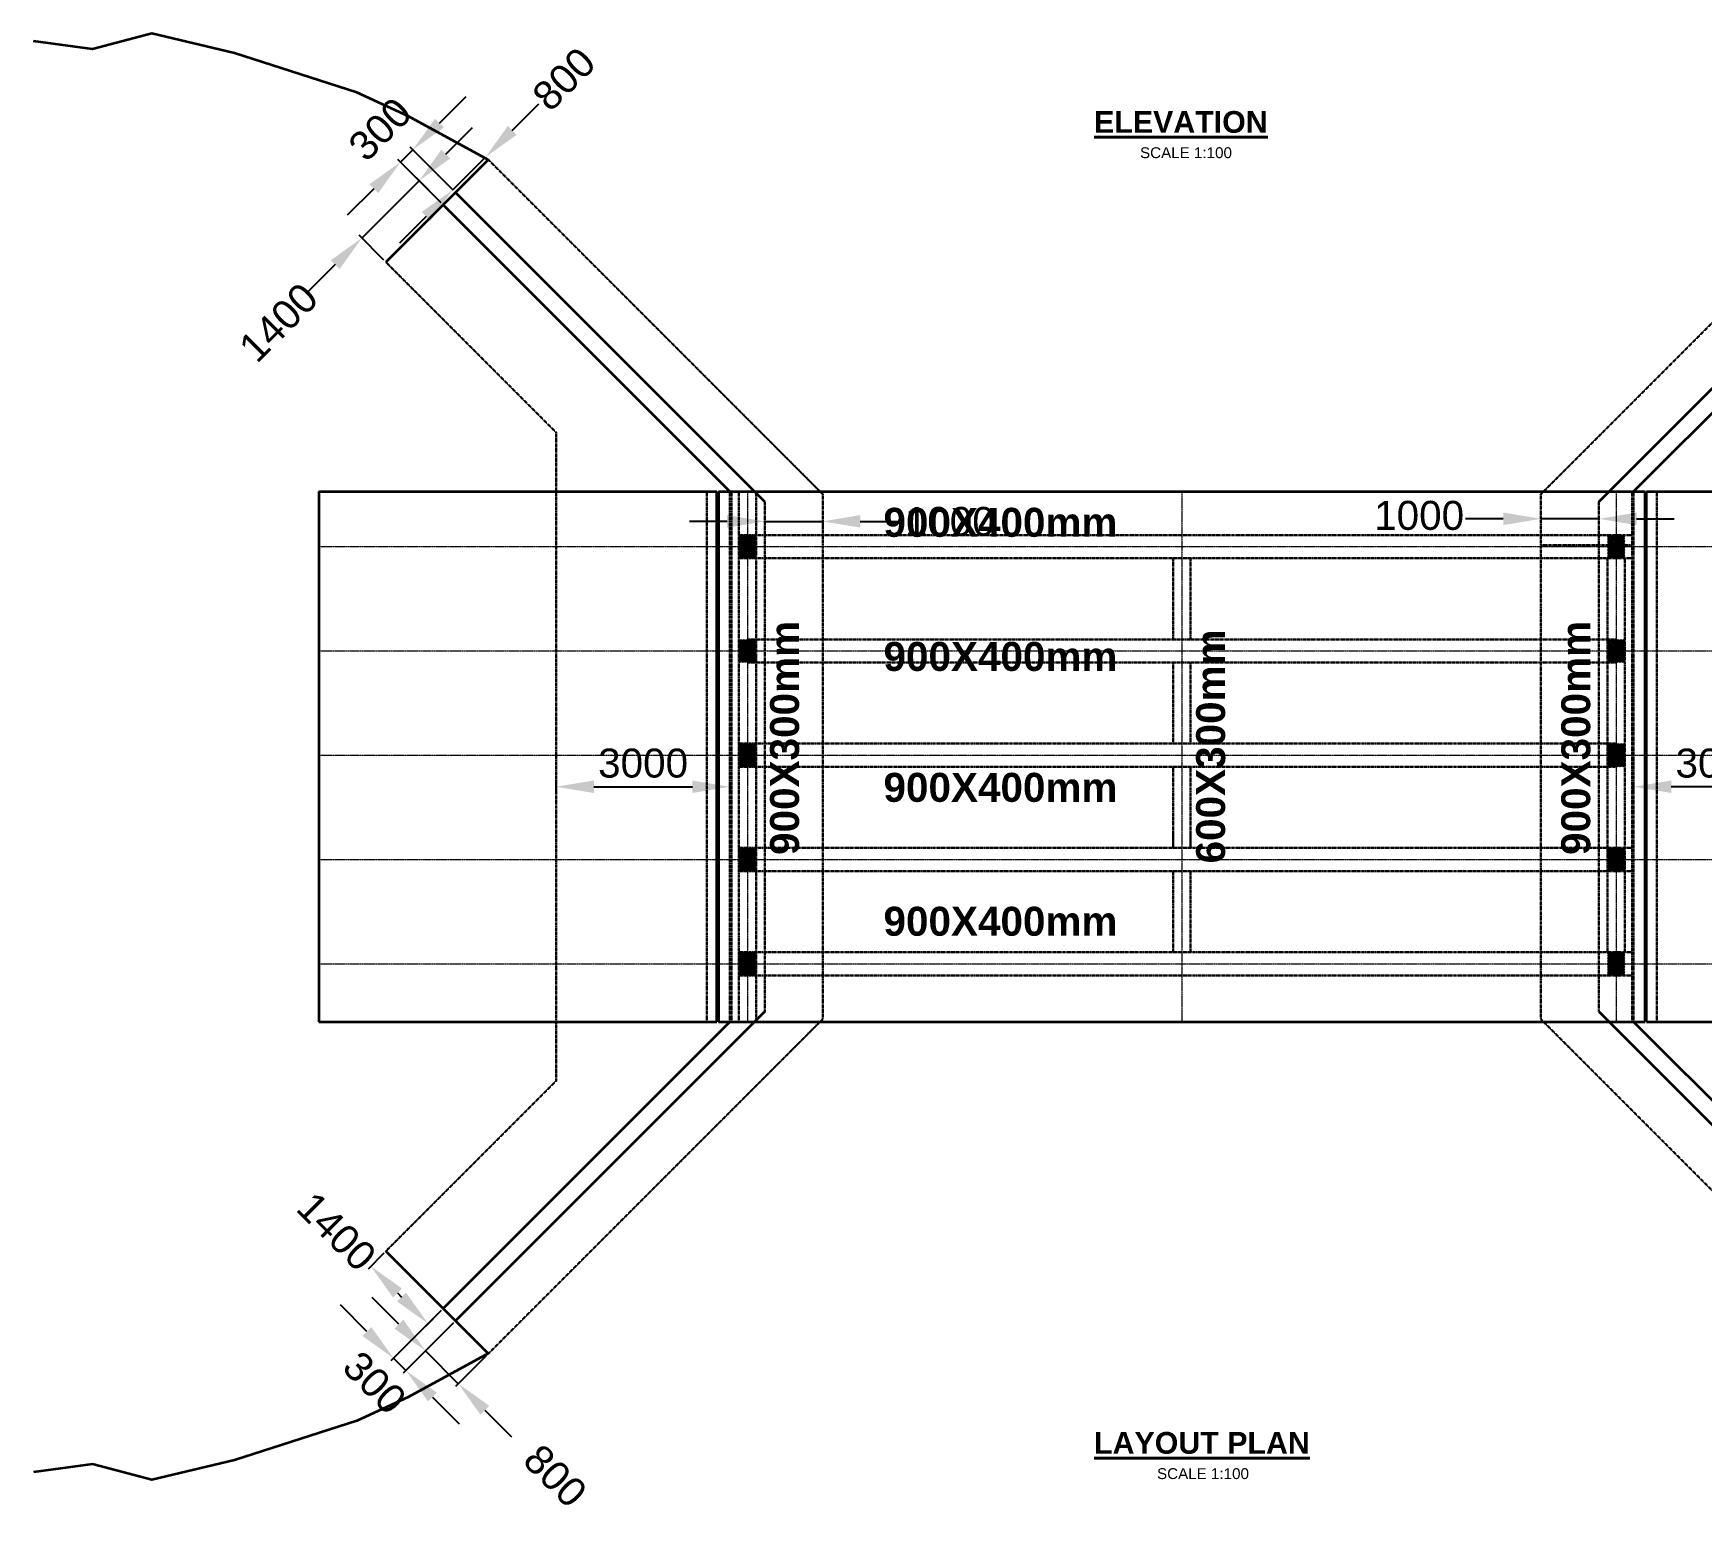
# Model space of a CAD drawing. Header units: millimetres. Extents: x -1307360 to -9241, y 140559 to 432424.
# Drawn here: x -1281122 to -1252322, y 383837 to 409367 of the extents above; entities that cross this region are included whole.
import ezdxf

# ---------------------------------------------------------------- set-up
doc = ezdxf.new("R2010")
doc.units = ezdxf.units.MM
doc.header["$MEASUREMENT"] = 0
doc.linetypes.add('CENTER2', pattern=[1.125, 0.75, -0.125, 0.125, -0.125])
doc.linetypes.add('DASHED2', pattern=[0.375, 0.25, -0.125])
for name, color, linetype, lineweight in [('centreline', 4, 'CENTER2', 15), ('dimension', 252, 'Continuous', 20), ('hatch', 9, 'Continuous', 18), ('hidden', 5, 'DASHED2', 30), ('lettering', 120, 'Continuous', 25), ('outline', 3, 'Continuous', 35), ('titles', 2, 'Continuous', 40)]:
    doc.layers.add(name, color=color, linetype=linetype, lineweight=lineweight)
doc.styles.add('ARIAL', font='arial.ttf')
doc.dimstyles.new('Dimstyle_100', dxfattribs={"dimtxt": 250, "dimasz": 250, "dimexe": 66, "dimexo": 50, "dimgap": 50, "dimtad": 1, "dimdec": 0, "dimzin": 0, "dimdsep": 46, "dimtxsty": 'ARIAL', "dimcen": 0.09, "dimclrd": 256, "dimclre": 256, "dimclrt": 1, "dimadec": 0, "dimazin": 0, "dimtfac": 1, "dimtdec": 0, "dimtmove": 2, "dimatfit": 3, "dimfxl": 1, "dimtolj": 1, "dimtzin": 0, "dimarcsym": 0})

# ---------------------------------------------------------------- blocks, each defined once
blk = doc.blocks.new('*D119')
at = {"layer": 'Defpoints', "color": 0, "transparency": 16777216}
for p in [(-1274462, 406825), (-1274046, 406409), (-1275036, 405419)]:
    blk.add_point(p, dxfattribs=at)
at = {"layer": 'dimension', "lineweight": -2, "transparency": 16777216}
for p, q in [((-1274003, 407285), (-1273543, 407744)), ((-1275452, 405835), (-1274462, 406825)), ((-1274081, 406444), (-1274509, 406872)), ((-1275071, 405454), (-1275499, 405882)), ((-1275912, 405376), (-1276372, 404916))]:
    blk.add_line(p, q, dxfattribs=at)
at = {"layer": 'dimension', "transparency": 16777216}
for points in [[(-1274079, 407361), (-1273926, 407208), (-1274462, 406825)], [(-1275988, 405452), (-1275835, 405299), (-1275452, 405835)]]:
    blk.add_solid(points, dxfattribs=at)
at = {"layer": 'dimension', "color": 1, "transparency": 16777216, "insert": (-1276890, 404377), "char_height": 500, "attachment_point": 5, "rotation": 45, "style": 'ARIAL'}
blk.add_mtext('\\A1;1400', dxfattribs=at)
blk = doc.blocks.new('*D120')
at = {"layer": 'Defpoints', "color": 0, "transparency": 16777216}
for p in [(-1274572, 407359), (-1274046, 406409), (-1273834, 406621)]:
    blk.add_point(p, dxfattribs=at)
at = {"layer": 'dimension', "lineweight": -2, "transparency": 16777216}
for p, q in [((-1274112, 407819), (-1273652, 408278)), ((-1274784, 407147), (-1274572, 407359)), ((-1273869, 406656), (-1274618, 407406)), ((-1274081, 406444), (-1274831, 407193)), ((-1275244, 406687), (-1275703, 406227))]:
    blk.add_line(p, q, dxfattribs=at)
at = {"layer": 'dimension', "transparency": 16777216}
for points in [[(-1274189, 407895), (-1274035, 407742), (-1274572, 407359)], [(-1275320, 406764), (-1275167, 406611), (-1274784, 407147)]]:
    blk.add_solid(points, dxfattribs=at)
at = {"layer": 'dimension', "color": 1, "transparency": 16777216, "insert": (-1275137, 407713), "char_height": 500, "attachment_point": 5, "rotation": 45, "style": 'ARIAL'}
blk.add_mtext('\\A1;300', dxfattribs=at)
blk = doc.blocks.new('*D121')
at = {"layer": 'Defpoints', "color": 0, "transparency": 16777216}
for p in [(-1273318, 407236), (-1273315, 407233), (-1273883, 406671)]:
    blk.add_point(p, dxfattribs=at)
at = {"layer": 'dimension', "lineweight": -2, "transparency": 16777216}
for p, q in [((-1272855, 407693), (-1272395, 408153)), ((-1273880, 406668), (-1273315, 407233)), ((-1273282, 407201), (-1273268, 407187)), ((-1273848, 406635), (-1273834, 406621)), ((-1274340, 406208), (-1274800, 405748))]:
    blk.add_line(p, q, dxfattribs=at)
at = {"layer": 'dimension', "transparency": 16777216}
for points in [[(-1272932, 407770), (-1272779, 407616), (-1273315, 407233)], [(-1274417, 406285), (-1274263, 406132), (-1273880, 406668)]]:
    blk.add_solid(points, dxfattribs=at)
at = {"layer": 'dimension', "color": 1, "transparency": 16777216, "insert": (-1271962, 408579), "char_height": 500, "attachment_point": 5, "rotation": 45, "style": 'ARIAL'}
blk.add_mtext('\\A1;800', dxfattribs=at)
blk = doc.blocks.new('*D54')
at = {"layer": 'Defpoints', "color": 0, "transparency": 16777216}
for p in [(-1269096, 396365), (-1272096, 396253), (-1269096, 396253)]:
    blk.add_point(p, dxfattribs=at)
at = {"layer": 'dimension', "lineweight": -2, "transparency": 16777216}
for p, q in [((-1272096, 396303), (-1272096, 396431)), ((-1271446, 396365), (-1269746, 396365)), ((-1269096, 396303), (-1269096, 396431))]:
    blk.add_line(p, q, dxfattribs=at)
at = {"layer": 'dimension', "transparency": 16777216}
for points in [[(-1271446, 396473), (-1271446, 396257), (-1272096, 396365)], [(-1269746, 396473), (-1269746, 396257), (-1269096, 396365)]]:
    blk.add_solid(points, dxfattribs=at)
at = {"layer": 'dimension', "color": 1, "transparency": 16777216, "insert": (-1270596, 396770), "char_height": 500, "attachment_point": 5, "style": 'ARIAL'}
blk.add_mtext('\\A1;3000', dxfattribs=at)
blk = doc.blocks.new('*D122')
at = {"layer": 'Defpoints', "color": 0, "transparency": 16777216}
for p in [(-1268496, 400960), (-1267496, 400960), (-1267496, 400945)]:
    blk.add_point(p, dxfattribs=at)
at = {"layer": 'dimension', "lineweight": -2, "transparency": 16777216}
for p, q in [((-1269146, 400945), (-1269796, 400945)), ((-1268496, 400945), (-1267496, 400945)), ((-1268496, 400910), (-1268496, 400879)), ((-1267496, 400910), (-1267496, 400879)), ((-1266846, 400945), (-1266196, 400945))]:
    blk.add_line(p, q, dxfattribs=at)
at = {"layer": 'dimension', "transparency": 16777216}
for points in [[(-1269146, 401054), (-1269146, 400837), (-1268496, 400945)], [(-1266846, 401054), (-1266846, 400837), (-1267496, 400945)]]:
    blk.add_solid(points, dxfattribs=at)
at = {"layer": 'dimension', "color": 1, "transparency": 16777216, "insert": (-1265302, 400941), "char_height": 500, "attachment_point": 5, "style": 'ARIAL'}
blk.add_mtext('\\A1;1000', dxfattribs=at)
blk = doc.blocks.new('*D58')
at = {"layer": 'Defpoints', "color": 0, "transparency": 16777216}
for p in [(-1253496, 396365), (-1253496, 396253), (-1250496, 396253)]:
    blk.add_point(p, dxfattribs=at)
at = {"layer": 'dimension', "lineweight": -2, "transparency": 16777216}
for p, q in [((-1253496, 396303), (-1253496, 396431)), ((-1251146, 396365), (-1252846, 396365)), ((-1250496, 396303), (-1250496, 396431))]:
    blk.add_line(p, q, dxfattribs=at)
at = {"layer": 'dimension', "transparency": 16777216}
for points in [[(-1252846, 396473), (-1252846, 396257), (-1253496, 396365)], [(-1251146, 396473), (-1251146, 396257), (-1250496, 396365)]]:
    blk.add_solid(points, dxfattribs=at)
at = {"layer": 'dimension', "color": 1, "transparency": 16777216, "insert": (-1251996, 396770), "char_height": 500, "attachment_point": 5, "style": 'ARIAL'}
blk.add_mtext('\\A1;3000', dxfattribs=at)
blk = doc.blocks.new('*D59')
at = {"layer": 'Defpoints', "color": 0, "transparency": 16777216}
for p in [(-1255096, 401003), (-1255096, 400989), (-1254096, 401003)]:
    blk.add_point(p, dxfattribs=at)
at = {"layer": 'dimension', "lineweight": -2, "transparency": 16777216}
for p, q in [((-1255746, 400989), (-1256396, 400989)), ((-1254096, 400989), (-1255096, 400989)), ((-1255096, 400953), (-1255096, 400923)), ((-1254096, 400953), (-1254096, 400923)), ((-1253446, 400989), (-1252796, 400989))]:
    blk.add_line(p, q, dxfattribs=at)
at = {"layer": 'dimension', "transparency": 16777216}
for points in [[(-1255746, 401097), (-1255746, 400881), (-1255096, 400989)], [(-1253446, 401097), (-1253446, 400881), (-1254096, 400989)]]:
    blk.add_solid(points, dxfattribs=at)
at = {"layer": 'dimension', "color": 1, "transparency": 16777216, "insert": (-1257199, 401045), "char_height": 500, "attachment_point": 5, "style": 'ARIAL'}
blk.add_mtext('\\A1;1000', dxfattribs=at)
blk = doc.blocks.new('*D126')
at = {"layer": 'Defpoints', "color": 0, "transparency": 16777216}
for p in [(-1275036, 388349), (-1274307, 387099), (-1274046, 387359)]:
    blk.add_point(p, dxfattribs=at)
at = {"layer": 'dimension', "lineweight": -2, "transparency": 16777216}
for p, q in [((-1275071, 388314), (-1275343, 388042)), ((-1274837, 387629), (-1274766, 387558)), ((-1274081, 387324), (-1274353, 387052))]:
    blk.add_line(p, q, dxfattribs=at)
at = {"layer": 'dimension', "transparency": 16777216}
for points in [[(-1274760, 387706), (-1274914, 387552), (-1275297, 388089)], [(-1274690, 387635), (-1274843, 387482), (-1274307, 387099)]]:
    blk.add_solid(points, dxfattribs=at)
at = {"layer": 'dimension', "color": 1, "transparency": 16777216, "insert": (-1275888, 388689), "char_height": 500, "attachment_point": 5, "rotation": 315, "style": 'ARIAL'}
blk.add_mtext('\\A1;1400', dxfattribs=at)
blk = doc.blocks.new('*D127')
at = {"layer": 'Defpoints', "color": 0, "transparency": 16777216}
for p in [(-1274046, 387359), (-1273834, 387147), (-1274691, 386290)]:
    blk.add_point(p, dxfattribs=at)
at = {"layer": 'dimension', "lineweight": -2, "transparency": 16777216}
for p, q in [((-1275363, 386962), (-1275822, 387422)), ((-1274081, 387324), (-1274950, 386456)), ((-1273869, 387112), (-1274738, 386243)), ((-1274903, 386502), (-1274691, 386290)), ((-1274231, 385831), (-1273772, 385371))]:
    blk.add_line(p, q, dxfattribs=at)
at = {"layer": 'dimension', "transparency": 16777216}
for points in [[(-1275286, 387038), (-1275439, 386885), (-1274903, 386502)], [(-1274155, 385907), (-1274308, 385754), (-1274691, 386290)]]:
    blk.add_solid(points, dxfattribs=at)
at = {"layer": 'dimension', "color": 1, "transparency": 16777216, "insert": (-1275231, 386079), "char_height": 500, "attachment_point": 5, "rotation": 315, "style": 'ARIAL'}
blk.add_mtext('\\A1;300', dxfattribs=at)
blk = doc.blocks.new('*D128')
at = {"layer": 'Defpoints', "color": 0, "transparency": 16777216}
for p in [(-1273834, 387147), (-1273268, 386581), (-1273786, 386063)]:
    blk.add_point(p, dxfattribs=at)
at = {"layer": 'dimension', "lineweight": -2, "transparency": 16777216}
for p, q in [((-1274812, 387089), (-1275271, 387548)), ((-1273869, 387112), (-1274399, 386582)), ((-1274352, 386629), (-1273786, 386063)), ((-1273303, 386546), (-1273833, 386016)), ((-1273327, 385603), (-1272867, 385144))]:
    blk.add_line(p, q, dxfattribs=at)
at = {"layer": 'dimension', "transparency": 16777216}
for points in [[(-1274735, 387165), (-1274888, 387012), (-1274352, 386629)], [(-1273250, 385680), (-1273403, 385527), (-1273786, 386063)]]:
    blk.add_solid(points, dxfattribs=at)
at = {"layer": 'dimension', "color": 1, "transparency": 16777216, "insert": (-1272113, 384471), "char_height": 500, "attachment_point": 5, "rotation": 315, "style": 'ARIAL'}
blk.add_mtext('\\A1;800', dxfattribs=at)

msp = doc.modelspace()

# ---------------------------------------------------------------- hatches: boundary and pattern name
at = {"layer": 'hatch'}
h = msp.add_hatch(dxfattribs=at)
h.set_pattern_fill('ANSI31', color=256, scale=150, style=0)
h.set_pattern_definition([(45, (-946519.619, 4900.963), (-13.25825215, 13.25825215), [])])
h.paths.add_polyline_path([(-1268946.1, 400709.2), (-1268946.1, 400309.2), (-1268646.1, 400309.2), (-1268646.1, 400709.2)])
h = msp.add_hatch(dxfattribs=at)
h.set_pattern_fill('ANSI31', color=256, scale=150, style=0)
h.set_pattern_definition([(45, (-931519.619, 4900.963), (-13.25825215, 13.25825215), [])])
h.paths.add_polyline_path([(-1253946.1, 400709.2), (-1253946.1, 400309.2), (-1253646.1, 400309.2), (-1253646.1, 400709.2)])
h = msp.add_hatch(dxfattribs=at)
h.set_pattern_fill('ANSI31', color=256, scale=150, style=0)
h.set_pattern_definition([(45, (-946519.619, 3100.963), (-13.25825215, 13.25825215), [])])
h.paths.add_polyline_path([(-1268946.1, 398909.2), (-1268946.1, 398509.2), (-1268646.1, 398509.2), (-1268646.1, 398909.2)])
h = msp.add_hatch(dxfattribs=at)
h.set_pattern_fill('ANSI31', color=256, scale=150, style=0)
h.set_pattern_definition([(45, (-931519.619, 3100.963), (-13.25825215, 13.25825215), [])])
h.paths.add_polyline_path([(-1253946.1, 398909.2), (-1253946.1, 398509.2), (-1253646.1, 398509.2), (-1253646.1, 398909.2)])
h = msp.add_hatch(dxfattribs=at)
h.set_pattern_fill('ANSI31', color=256, scale=150, style=0)
h.set_pattern_definition([(45, (-946519.619, 1300.963), (-13.25825215, 13.25825215), [])])
h.paths.add_polyline_path([(-1268946.1, 397109.2), (-1268946.1, 396709.2), (-1268646.1, 396709.2), (-1268646.1, 397109.2)])
h = msp.add_hatch(dxfattribs=at)
h.set_pattern_fill('ANSI31', color=256, scale=150, style=0)
h.set_pattern_definition([(45, (-931519.619, 1300.963), (-13.25825215, 13.25825215), [])])
h.paths.add_polyline_path([(-1253946.1, 397109.2), (-1253946.1, 396709.2), (-1253646.1, 396709.2), (-1253646.1, 397109.2)])
h = msp.add_hatch(dxfattribs=at)
h.set_pattern_fill('ANSI31', color=256, scale=150, style=0)
h.set_pattern_definition([(45, (-946519.619, -499.037), (-13.25825215, 13.25825215), [])])
h.paths.add_polyline_path([(-1268946.1, 395309.2), (-1268946.1, 394909.2), (-1268646.1, 394909.2), (-1268646.1, 395309.2)])
h = msp.add_hatch(dxfattribs=at)
h.set_pattern_fill('ANSI31', color=256, scale=150, style=0)
h.set_pattern_definition([(45, (-931519.619, -499.037), (-13.25825215, 13.25825215), [])])
h.paths.add_polyline_path([(-1253946.1, 395309.2), (-1253946.1, 394909.2), (-1253646.1, 394909.2), (-1253646.1, 395309.2)])
h = msp.add_hatch(dxfattribs=at)
h.set_pattern_fill('ANSI31', color=256, scale=150, style=0)
h.set_pattern_definition([(45, (-946519.619, -2299.037), (-13.25825215, 13.25825215), [])])
h.paths.add_polyline_path([(-1268946.1, 393509.2), (-1268946.1, 393109.2), (-1268646.1, 393109.2), (-1268646.1, 393509.2)])
h = msp.add_hatch(dxfattribs=at)
h.set_pattern_fill('ANSI31', color=256, scale=150, style=0)
h.set_pattern_definition([(45, (-931519.619, -2299.037), (-13.25825215, 13.25825215), [])])
h.paths.add_polyline_path([(-1253946.1, 393509.2), (-1253946.1, 393109.2), (-1253646.1, 393109.2), (-1253646.1, 393509.2)])

# ---------------------------------------------------------------- linework, layer by layer
at = {"layer": 'centreline', "linetype": 'CENTER2', "ltscale": 30}
for p, q in [((-1268796.1, 401459.2), (-1268796.1, 392309.2)), ((-1268796.1, 401459.2), (-1268796.1, 392309.2)), ((-1261296.1, 401459.2), (-1261296.1, 392309.2)), ((-1253796.1, 401459.2), (-1253796.1, 392309.2)), ((-1276194.2, 400509.2), (-1242255.6, 400509.2)), ((-1276194.2, 398709.2), (-1242255.6, 398709.2)), ((-1276194.2, 396909.2), (-1242255.6, 396909.2)), ((-1276194.2, 395109.2), (-1242255.6, 395109.2)), ((-1276194.2, 393309.2), (-1242255.6, 393309.2))]:
    msp.add_line(p, q, dxfattribs=at)
at = {"layer": 'hidden', "ltscale": 20}
for p, q in [((-1267496.1, 401414.8), (-1273268.1, 407186.7)), ((-1255096.1, 401414.8), (-1249324.2, 407186.7)), ((-1272096.1, 402479.3), (-1275035.8, 405419)), ((-1272096.1, 402479.3), (-1272096.1, 391289.1)), ((-1269496.1, 401459.2), (-1269496.1, 392309.2)), ((-1269096.1, 401459.2), (-1269096.1, 392309.2)), ((-1269071.1, 401459.2), (-1269071.1, 392309.2)), ((-1268946.1, 401459.2), (-1268946.1, 392309.2)), ((-1268646.1, 401459.2), (-1268646.1, 398234.2)), ((-1268496.1, 401283.4), (-1268496.1, 392484.9)), ((-1267496.1, 401414.8), (-1267496.1, 392353.5)), ((-1255096.1, 401414.8), (-1255096.1, 392353.5)), ((-1254096.1, 401283.4), (-1254096.1, 392484.9)), ((-1253521.1, 401459.2), (-1253521.1, 392309.2)), ((-1253496.1, 401459.2), (-1253496.1, 392309.2)), ((-1253096.1, 401459.2), (-1253096.1, 392309.2)), ((-1268946.1, 400709.2), (-1253521.1, 400709.2)), ((-1255096.1, 400534.2), (-1253521.1, 400534.2)), ((-1268946.1, 400309.2), (-1253521.1, 400309.2)), ((-1261446.1, 400309.2), (-1261446.1, 398909.2)), ((-1261146.1, 400309.2), (-1261146.1, 398909.2)), ((-1253946.1, 400309.2), (-1253946.1, 398234.2)), ((-1253646.1, 398233.8), (-1253646.1, 400309.2)), ((-1268783.6, 398909.2), (-1253808.6, 398909.2)), ((-1268783.6, 398509.2), (-1253808.6, 398509.2)), ((-1261446.1, 398509.2), (-1261446.1, 397817.5)), ((-1261146.1, 398509.2), (-1261146.1, 397834.2)), ((-1268646.1, 398234.2), (-1268646.1, 395934.2)), ((-1253946.1, 398234.2), (-1253946.1, 393509.2)), ((-1253646.1, 393509.2), (-1253646.1, 398233.8)), ((-1261446.1, 397834.2), (-1261446.1, 397109.2)), ((-1261146.1, 397834.2), (-1261146.1, 397109.2)), ((-1268946.1, 397109.2), (-1253808.6, 397109.2)), ((-1268946.1, 396709.2), (-1253808.6, 396709.2)), ((-1261446.1, 396709.2), (-1261446.1, 395309.2)), ((-1261146.1, 396709.2), (-1261146.1, 395309.2)), ((-1268646.1, 395934.2), (-1268646.1, 392309.2)), ((-1261446.1, 395534.2), (-1261446.1, 395309.2)), ((-1261146.1, 395534.2), (-1261146.1, 395309.2)), ((-1268946.1, 395309.2), (-1253521.1, 395309.2)), ((-1268946.1, 394909.2), (-1253521.1, 394909.2)), ((-1261446.1, 394909.2), (-1261446.1, 393509.2)), ((-1261146.1, 394909.2), (-1261146.1, 393509.2)), ((-1268946.1, 393509.2), (-1253521.1, 393509.2)), ((-1268946.1, 393109.2), (-1253521.1, 393109.2)), ((-1267496.1, 392353.5), (-1273268.1, 386581.6)), ((-1255096.1, 392353.5), (-1249324.2, 386581.6)), ((-1272096.1, 391289.1), (-1275035.8, 388349.4))]:
    msp.add_line(p, q, dxfattribs=at)
at = {"layer": 'hidden', "ltscale": 5}
for p, q in [((-1253808.6, 400709.2), (-1253808.6, 400309.2)), ((-1253783.6, 400709.2), (-1253783.6, 400309.2)), ((-1253808.6, 398909.2), (-1253808.6, 398509.2)), ((-1253783.6, 398909.2), (-1253783.6, 398509.2)), ((-1253808.6, 397109.2), (-1253808.6, 396709.2)), ((-1253783.6, 397109.2), (-1253783.6, 396709.2)), ((-1253808.6, 395309.2), (-1253808.6, 394909.2)), ((-1253783.6, 395309.2), (-1253783.6, 394909.2)), ((-1253808.6, 393509.2), (-1253808.6, 393109.2)), ((-1253783.6, 393509.2), (-1253783.6, 393109.2))]:
    msp.add_line(p, q, dxfattribs=at)
at = {"layer": 'outline'}
for p, q in [((-1273268.1, 407186.7), (-1275035.8, 405419)), ((-1269096.1, 401459.2), (-1274045.9, 406408.9)), ((-1268496.1, 401283.4), (-1273833.7, 406621.1)), ((-1254096.1, 401283.4), (-1248758.5, 406621.1)), ((-1253496.1, 401459.2), (-1248546.4, 406408.9)), ((-1276194.2, 401459.2), (-1269321.1, 401459.2)), ((-1276194.2, 401459.2), (-1276194.2, 392309.2)), ((-1269321.1, 392309.2), (-1269321.1, 401459.2)), ((-1269296.1, 401459.2), (-1269296.1, 392309.2)), ((-1269296.1, 401459.2), (-1253296.1, 401459.2)), ((-1269296.1, 392309.2), (-1269296.1, 401459.2)), ((-1253296.1, 401459.2), (-1253296.1, 392309.2)), ((-1253296.1, 392309.2), (-1253296.1, 401459.2)), ((-1253271.1, 401459.2), (-1242255.6, 401459.2)), ((-1253271.1, 392309.2), (-1253271.1, 401459.2)), ((-1276194.2, 392309.2), (-1269321.1, 392309.2)), ((-1269096.1, 392309.2), (-1274045.9, 387359.4)), ((-1268496.1, 392484.9), (-1273833.7, 387147.3)), ((-1269296.1, 392309.2), (-1253296.1, 392309.2)), ((-1254096.1, 392484.9), (-1248758.5, 387147.3)), ((-1254046.1, 392309.2), (-1253808.6, 392309.2)), ((-1253496.1, 392309.2), (-1248546.4, 387359.4)), ((-1253271.1, 392309.2), (-1242255.6, 392309.2)), ((-1273268.1, 386581.6), (-1275035.8, 388349.4))]:
    msp.add_line(p, q, dxfattribs=at)
for points in [[(-1273268.1, 407186.7), (-1274653.2, 407938.8), (-1275538.4, 408346.9), (-1277649.4, 409027.1), (-1279079.3, 409367.3), (-1280100.8, 409095.2), (-1281122.2, 409231.2)], [(-1273268.1, 386581.6), (-1274653.2, 385829.6), (-1275538.4, 385421.5), (-1277649.4, 384741.2), (-1279079.3, 384401.1), (-1280100.8, 384673.2), (-1281122.2, 384537.2)]]:
    msp.add_lwpolyline(points, dxfattribs=at)

# ---------------------------------------------------------------- texts
at = {"layer": 'lettering', "char_height": 500, "width": 4330.133, "attachment_point": 1, "style": 'ARIAL'}
for insert in [(-1266446.1, 401178.6), (-1266446.1, 398863.8), (-1266446.1, 396604.5), (-1266446.1, 394293.6)]:
    msp.add_mtext('{\\fArial|b1|i0|c0|p34;900X400mm}', dxfattribs=dict(at, insert=insert))
at = {"layer": 'lettering', "char_height": 500, "attachment_point": 1, "rotation": 90, "style": 'ARIAL'}
for s, insert, width in [('{\\fArial|b1|i0|c0|p34;900X300mm}', (-1268404.1, 395188.1), 2326.772), ('{\\fArial|b1|i0|c0|p34;900X300mm}', (-1254745.4, 395188.1), 2326.772), ('{\\fArial|b1|i0|c0|p34;600X300mm}', (-1261048.7, 395041.6), 4330.133)]:
    msp.add_mtext(s, dxfattribs=dict(at, insert=insert, width=width))
at = {"layer": 'titles', "char_height": 300, "attachment_point": 1, "style": 'ARIAL'}
for s, insert, width in [('{\\fArial|b1|i0|c0|p34;\\H1.25x;\\L\\C1;ELEVATION\\l\\P\\pi720.82;\\fArial|b0|i0|c0|p34;\\H0.5x; SCALE 1:100}', (-1262810.9, 408026.6), 3089.113), ('{\\fArial|b1|i0|c0|p34;\\H1.25x;\\L\\C1;LAYOUT PLAN\\l\\P\\pi1087;\\fArial|b0|i0|c0|p34;\\H0.5x;SCALE 1:100}', (-1262810.9, 385229.4), 3736.878)]:
    msp.add_mtext(s, dxfattribs=dict(at, insert=insert, width=width))

# ---------------------------------------------------------------- dimensions: what is measured, and where the dimension line sits
at = {"layer": 'dimension'}
for base, p1, p2, angle, override, picture, middle, dimtype in [((-1273314.7, 407233.4), (-1273883.2, 406670.5), (-1273317.5, 407236.2), 45, {"dimtxt": 500, "dimasz": 650}, '*D121', (-1271962.4, 408579.5), 161), ((-1274462.5, 406825.2), (-1275035.8, 405419), (-1274046.1, 406408.8), 45, {"dimtxt": 500, "dimasz": 650}, '*D119', (-1276890.1, 404376.8), 161), ((-1267496.1, 400945.2), (-1268496.1, 400959.6), (-1267496.1, 400959.6), 0, {"dimtxt": 500, "dimasz": 650}, '*D122', (-1265302, 400940.7), 161), ((-1255096.1, 400989.1), (-1254096.1, 401003.5), (-1255096.1, 401003.5), 180, {"dimtxt": 500, "dimasz": 650, "dimgap": 150}, '*D59', (-1257198.8, 401044.8), 161), ((-1274306.7, 387098.6), (-1275035.8, 388349.4), (-1274045.9, 387359.4), 315, {"dimtxt": 500, "dimasz": 650}, '*D126', (-1275887.6, 388689), 161), ((-1274690.9, 386290.1), (-1274045.9, 387359.4), (-1273833.7, 387147.3), 135, {"dimtxt": 500, "dimasz": 650}, '*D127', (-1275230.6, 386079.3), 160), ((-1273786.2, 386063.1), (-1273833.7, 387147.3), (-1273267.9, 386581.4), 135, {"dimtxt": 500, "dimasz": 650}, '*D128', (-1272113.1, 384471), 160)]:
    dim = msp.add_linear_dim(base=base, p1=p1, p2=p2, angle=angle, dimstyle='Dimstyle_100', override=override, dxfattribs=at)
    dim.commit()
    dim.dimension.update_dxf_attribs({"geometry": picture, "text_midpoint": middle, "dimtype": dimtype})
dim = msp.add_linear_dim(base=(-1274571.7, 407359), p1=(-1274046.1, 406408.8), p2=(-1273833.7, 406621.1), angle=225, dimstyle='Dimstyle_100', override={"dimtxt": 500, "dimasz": 650}, dxfattribs=at)
dim.commit()
dim.dimension.update_dxf_attribs({"geometry": '*D120', "text_midpoint": (-1275137.5, 407712.5)})
for p1, p2, distance, picture, middle in [((-1272096.1, 396252.9), (-1269096.1, 396252.9), 111.9, '*D54', (-1270596.1, 396770.3)), ((-1250496.1, 396252.9), (-1253496.1, 396252.9), -111.9, '*D58', (-1251996.1, 396770.3))]:
    dim = msp.add_aligned_dim(p1=p1, p2=p2, distance=distance, dimstyle='Dimstyle_100', override={"dimtxt": 500, "dimasz": 650, "dimgap": 150}, dxfattribs=at)
    dim.commit()
    dim.dimension.update_dxf_attribs({"geometry": picture, "text_midpoint": middle})

doc.saveas('drawing.dxf')
